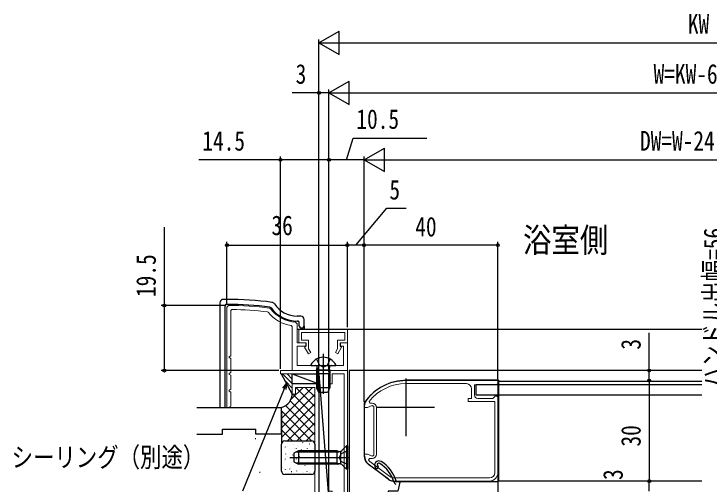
# Model space of a CAD drawing. Units: millimetres, scale not verified. Extents: x -693 to 693, y -1120 to 1122.
# Drawn here: x 38.5 to 246.4, y 345.8 to 486.4 of the extents above; entities that cross this region are included whole.
import ezdxf
from ezdxf.enums import TextEntityAlignment as Align

# ---------------------------------------------------------------- set-up
doc = ezdxf.new("R2010")
doc.units = ezdxf.units.MM
doc.header["$LTSCALE"] = 5
for name, color, linetype in [('0-2_USER1', 3, 'Continuous'), ('0-5_YKK_12', 2, 'Continuous'), ('0-6_YKK_13', 4, 'Continuous'), ('0-8_YKK_D', 6, 'Continuous'), ('0-A_YSS_K', 3, 'Continuous')]:
    doc.layers.add(name, color=color, linetype=linetype)
doc.layers.add('0-3_YKK_11', color=7, linetype='Continuous', lineweight=18)
doc.layers.add('0-4_YKK_11E', color=4, linetype='Continuous', lineweight=18)
doc.styles.add('ＭＳ ゴシック', font='')
doc.styles.get('ＭＳ ゴシック').set_extended_font_data('MS Gothic')

msp = doc.modelspace()

# ---------------------------------------------------------------- linework, layer by layer
at = {"layer": '0-3_YKK_11', "color": 30}
for p, q in [((102.735, 399.269), (102.233, 398.769)), ((114.336, 397.326), (114.532, 397.218)), ((115.233, 398.27), (114.897, 398.466)), ((123.233, 381.271), (123.233, 387.071)), ((125.933, 387.071), (125.933, 388.071)), ((136.033, 388.071), (136.033, 387.071)), ((137.033, 387.071), (137.033, 381.271)), ((103.433, 374.175), (103.433, 378.367)), ((102.733, 368.771), (103.433, 369.175))]:
    msp.add_line(p, q, dxfattribs=at)
at = {"layer": '0-3_YKK_11', "color": 1}
for p, q in [((102.233, 398.769), (102.233, 368.771)), ((125.933, 388.071), (123.233, 388.071)), ((123.233, 387.071), (125.933, 387.071)), ((138.233, 388.071), (136.033, 388.071)), ((136.033, 387.071), (137.033, 387.071)), ((102.933, 383.655), (102.933, 383.886)), ((137.033, 381.271), (123.233, 381.271))]:
    msp.add_line(p, q, dxfattribs=at)
at = {"layer": '0-3_YKK_11'}
for p, q in [((155.733, 375.87), (173.833, 375.87)), ((102.233, 368.771), (102.733, 368.771)), ((146.933, 354.77), (146.933, 368.77)), ((144.433, 351.87), (150.433, 347.37)), ((150.973, 348.09), (144.973, 352.59)), ((180.733, 347.67), (152.233, 347.67)), ((180.733, 347.67), (152.233, 347.67)), ((152.233, 346.77), (180.733, 346.77))]:
    msp.add_line(p, q, dxfattribs=at)
at = {"layer": '0-3_YKK_11', "color": 30}
for points in [[(102.933, 383.886), (103.433, 384.175), (103.433, 397.759), (103.737, 398.059)], [(121.48, 393.209), (121.733, 392.912), (121.733, 379.771), (138.233, 379.771), (138.233, 388.071)], [(123.233, 388.071), (123.233, 393.783), (122.756, 394.282)], [(103.433, 379.175), (103.433, 383.367), (102.933, 383.655)]]:
    msp.add_lwpolyline(points, dxfattribs=at)
msp.add_lwpolyline([(138.233, 392.071), (123.733, 392.071), (123.733, 388.071), (125.833, 388.071), (125.833, 386.971), (125.459, 386.755), (126.605, 384.771), (127.298, 385.171), (126.633, 386.323), (126.633, 388.871), (124.533, 388.871), (124.533, 391.171), (137.433, 391.171), (137.433, 388.871), (135.333, 388.871), (135.333, 386.323), (134.667, 385.171), (135.36, 384.771), (136.506, 386.755), (136.133, 386.971), (136.133, 388.071), (138.233, 388.071)], close=True, dxfattribs=at)
at = {"layer": '0-3_YKK_11', "color": 1}
for points in [[(103.433, 378.367), (102.933, 378.655), (102.933, 378.886), (103.433, 379.175)], [(103.433, 369.175), (103.433, 373.367), (102.933, 373.655), (102.933, 373.886), (103.433, 374.175)]]:
    msp.add_lwpolyline(points, dxfattribs=at)
at = {"layer": '0-3_YKK_11', "color": 211}
msp.add_lwpolyline([(138.233, 340.771), (138.233, 379.771), (118.233, 379.771), (118.233, 378.771), (132.733, 378.771), (132.733, 375.771), (133.733, 375.771), (133.733, 378.771), (137.233, 378.771), (137.233, 340.771), (133.733, 340.771), (133.733, 343.771), (132.733, 343.771), (132.733, 339.771), (152.233, 339.771)], dxfattribs=at)
at = {"layer": '0-3_YKK_11'}
for points in [[(176.233, 372.47), (176.233, 375.47), (182.733, 375.47), (183.233, 375.77), (183.233, 376.77), (155.733, 376.77)], [(175.333, 374.37), (175.333, 371.47), (174.333, 371.47), (174.333, 370.57), (182.333, 370.57), (182.333, 349.27)], [(183.233, 349.27), (183.233, 371.97), (182.733, 372.27), (182.533, 372.27), (182.233, 371.97), (181.733, 371.47), (177.233, 371.47)], [(145.633, 370.07), (144.94, 370.07), (144.706, 370.557)], [(143.233, 369.754), (143.233, 368.77), (144.233, 368.77), (145.7, 369.331), (146.133, 369.033), (146.133, 354.507), (145.7, 354.209), (144.233, 354.77), (143.233, 354.77), (143.233, 354.27)], [(144.571, 352.986), (144.808, 353.47), (145.633, 353.47)]]:
    msp.add_lwpolyline(points, dxfattribs=at)
at = {"layer": '0-3_YKK_11', "color": 30}
for centre, radius, start, end in [((102.233, 299.271), 100, 82.72443, 89.71208), ((102.233, 299.271), 98.8, 82.96336, 89.12744), ((123.233, 404.271), 11.2, 219.03024, 260.99494), ((123.233, 404.271), 10, 216.87754, 267.2706)]:
    msp.add_arc(centre, radius, start, end, dxfattribs=at)
at = {"layer": '0-3_YKK_11'}
for centre, radius, start, end in [((155.733, 361.77), 15, 90.00001, 145.22804), ((155.733, 361.77), 14.1, 90.00001, 141.45064), ((173.833, 374.37), 1.5, 0.00001, 89.99999), ((177.233, 372.47), 1, 180.00001, 269.99999), ((144.233, 369.754), 1, 145.22808, 180.00003), ((145.633, 368.77), 1.3, 0.00001, 89.99999), ((146.233, 354.27), 3, 180.00001, 233.1301), ((145.633, 354.77), 1.3, 270.00001, 359.99999), ((146.233, 354.27), 2.1, 217.66995, 233.13012), ((180.733, 349.27), 2.5, 270.00001, 359.99999), ((180.733, 349.27), 1.6, 270.00001, 359.99999), ((152.233, 349.77), 3, 233.13011, 270), ((152.233, 349.77), 2.1, 233.13011, 270)]:
    msp.add_arc(centre, radius, start, end, dxfattribs=at)
at = {"layer": '0-4_YKK_11E'}
msp.add_lwpolyline([(90.71, 338.837), (90.899, 338.771), (128.533, 338.771), (128.533, 374.771), (122.733, 374.771), (122.733, 372.771), (121.733, 372.771), (121.733, 375.771), (129.733, 375.771), (129.733, 336.771), (136.733, 336.771), (136.733, 338.771)], dxfattribs=at)
at = {"layer": '0-5_YKK_12'}
for p, q in [((244.27, 392.071), (123.233, 392.071)), ((138.733, 379.771), (138.733, 339.771)), ((244.27, 379.771), (138.733, 379.771)), ((183.233, 376.47), (183.233, 346.77)), ((244.27, 376.47), (183.233, 376.47)), ((244.27, 346.77), (183.233, 346.77))]:
    msp.add_line(p, q, dxfattribs=at)
at = {"layer": '0-6_YKK_13'}
for p, q in [((100.133, 400.071), (100.133, 368.771)), ((101.133, 401.071), (101.131, 401.071)), ((102.233, 401.071), (101.133, 401.071)), ((102.233, 399.588), (102.115, 399.588)), ((102.233, 399.571), (102.133, 399.571)), ((116.399, 399.739), (116.399, 399.738)), ((101.615, 399.088), (101.615, 377.495)), ((101.633, 399.071), (101.633, 368.771)), ((115.072, 398.763), (115.412, 398.562)), ((124.333, 396.071), (123.233, 396.071)), ((125.333, 392.071), (125.333, 395.071)), ((123.35, 394.588), (123.233, 394.588)), ((123.833, 393.071), (123.833, 394.071)), ((123.85, 393.088), (123.85, 394.088)), ((125.271, 393.071), (125.271, 392.071)), ((124.333, 392.571), (124.771, 392.571)), ((131.033, 384.771), (131.033, 372.783)), ((128.983, 383.236), (129.888, 381.421)), ((133.083, 383.236), (132.178, 381.421)), ((127.437, 381.271), (134.628, 381.271)), ((129.033, 379.871), (129.177, 380.683)), ((129.412, 379.871), (129.172, 380.886)), ((131.033, 380.812), (129.888, 381.421)), ((131.033, 380.812), (132.178, 381.421)), ((132.654, 379.871), (132.894, 380.886)), ((133.033, 379.871), (132.888, 380.683)), ((133.033, 379.871), (129.033, 379.871)), ((129.033, 379.871), (129.033, 374.671)), ((129.412, 379.871), (129.412, 373.913)), ((129.733, 378.771), (132.733, 339.771)), ((132.654, 379.871), (132.654, 373.913)), ((133.033, 379.871), (133.033, 374.671)), ((155.733, 377.371), (155.733, 360.171)), ((183.455, 376.87), (155.955, 376.87)), ((183.455, 376.87), (183.455, 346.67)), ((133.033, 374.671), (129.033, 374.671)), ((129.733, 373.271), (129.033, 374.671)), ((133.033, 374.671), (132.333, 373.271)), ((176.733, 372.47), (176.733, 375.47)), ((244.27, 375.47), (176.733, 375.47)), ((132.333, 373.271), (129.733, 373.271)), ((244.27, 372.47), (176.733, 372.47)), ((143.355, 369.755), (143.355, 369.47)), ((143.355, 354.22), (143.355, 369.47)), ((164.333, 368.771), (147.133, 368.771)), ((123.633, 355.771), (122.233, 355.071)), ((135.233, 355.771), (123.633, 355.771)), ((123.633, 355.771), (123.633, 351.771)), ((135.233, 355.392), (136.183, 355.631)), ((136.233, 351.896), (136.233, 355.645)), ((137.983, 357.271), (136.553, 355.841)), ((138.233, 357.271), (137.983, 357.271)), ((137.983, 357.271), (137.983, 350.271)), ((138.233, 357.271), (138.233, 350.271)), ((121.046, 353.771), (138.733, 353.771)), ((122.233, 355.071), (122.233, 352.471)), ((135.233, 355.392), (122.875, 355.392)), ((136.417, 352.626), (135.809, 353.771)), ((122.233, 352.471), (123.633, 351.771)), ((135.233, 352.15), (122.875, 352.15)), ((135.233, 351.771), (123.633, 351.771)), ((135.233, 352.15), (136.183, 351.91)), ((135.233, 351.771), (135.793, 351.911)), ((138.233, 351.721), (136.417, 352.626)), ((150.529, 347.29), (144.595, 351.74)), ((147.177, 351.86), (147.256, 351.405)), ((152.389, 346.67), (183.455, 346.67))]:
    msp.add_line(p, q, dxfattribs=at)
for points in [[(115.699, 400.176), (115.699, 400.176), (115.699, 400.176), (115.699, 400.176), (115.699, 400.176), (115.699, 400.176), (115.699, 400.176), (115.698, 400.176), (115.698, 400.176)], [(121.733, 378.771), (129.732, 375.771), (121.733, 375.771), (121.733, 378.771), (129.732, 378.771), (129.732, 375.771)], [(135.233, 351.771), (135.233, 355.771), (135.793, 355.631)], [(138.233, 355.821), (136.417, 354.916), (135.809, 353.771)], [(138.233, 350.271), (137.983, 350.271), (136.553, 351.7)], [(152.825, 346.69), (153.373, 346.621), (153.926, 346.405), (153.333, 343.771), (150.433, 343.771), (150.433, 342.832), (150.297, 342.58)]]:
    msp.add_lwpolyline(points, dxfattribs=at)
msp.add_lwpolyline([(132.733, 339.771), (132.733, 378.771), (129.733, 378.771), (129.733, 339.771)], close=True, dxfattribs=at)
for centre, radius, start, end in [((101.133, 400.071), 1, 90, 180), ((100.288, 400.072), 0.155, 179.59893, 180.28647), ((102.133, 399.071), 0.5, 90.05741, 180), ((102.233, 299.271), 100.3, 82.65093, 90.05741), ((102.233, 299.271), 101.8, 82.39882, 90), ((102.233, 299.271), 100.317, 82.64662, 90), ((115.566, 399.185), 1, 33.55923, 82.39882), ((123.233, 404.271), 8.2, 213.55923, 270), ((114.998, 398.251), 0.5, 36.16975, 82.65093), ((123.233, 404.271), 9.7, 216.16975, 270.56173), ((123.233, 404.271), 9.682, 216.12755, 270), ((124.333, 395.071), 1, 0, 90), ((124.333, 395.838), 0.233, 89.65633, 90.11458), ((124.329, 395.071), 1.003, 0.00003, 0.1066), ((123.333, 394.071), 0.5, 0, 90.56173), ((124.333, 393.071), 0.5, 180, 270), ((124.771, 393.071), 0.5, 270, 0), ((131.033, 379.571), 4.2, 27.28096, 152.71904), ((127.437, 381.425), 0.154, 152.71904, 270), ((128.685, 380.771), 0.5, 349.90904, 90), ((133.38, 380.771), 0.5, 90, 190.09096), ((134.628, 381.425), 0.154, 270, 27.28096), ((155.955, 361.77), 15.1, 90, 145.22806), ((144.455, 369.755), 1.1, 145.22806, 180), ((135.987, 356.407), 0.8, 255.96376, 315), ((146.455, 354.22), 3.1, 180, 233.1301), ((135.987, 351.135), 0.8, 45, 104.03624), ((147.633, 351.471), 1.3, 59.34193, 218.68218), ((147.008, 350.971), 0.5, 218.68218, 60.29602), ((147.633, 351.471), 0.6, 59.34193, 139.4891), ((143.197, 343.987), 9.3, 15.6814, 59.34193), ((143.197, 343.987), 10, 15.6814, 59.34193), ((152.389, 349.77), 3.1, 233.1301, 270), ((153.113, 346.771), 1, 195.68142, 247.25421)]:
    msp.add_arc(centre, radius, start, end, dxfattribs=at)
for centre, major_axis, ratio, start_param, end_param in [((102.115, 399.088), (-0.354, 0.354), 0.999924, 5.4978252, 7.0685454), ((102.133, 399.071), (-0.354, 0.354), 0.999924, 5.4978252, 7.0685454), ((123.35, 394.088), (0.354, 0.354), 0.999924, 5.4978252, 7.0685454), ((124.35, 393.088), (0.354, 0.354), 0.999924, 2.3562326, 2.3648831), ((124.346, 393.084), (-0.192, 0.463), 0.987735, 1.1824415, 2.7445112)]:
    msp.add_ellipse(centre, major_axis=major_axis, ratio=ratio, start_param=start_param, end_param=end_param, dxfattribs=at)
at = {"layer": '0-8_YKK_D'}
for p, q in [((129.732, 477.772), (135.794, 481.272)), ((135.794, 474.272), (135.794, 481.272)), ((129.733, 376.778), (129.732, 478.772)), ((129.732, 477.772), (135.794, 474.272)), ((129.732, 477.772), (141.857, 477.772)), ((136.732, 477.772), (352.732, 477.774)), ((132.732, 462.772), (138.794, 466.272)), ((138.794, 459.272), (138.794, 466.272)), ((129.733, 376.778), (129.733, 463.772)), ((132.733, 379.471), (132.732, 463.772)), ((132.733, 379.471), (132.733, 463.772)), ((132.732, 462.772), (138.794, 459.272)), ((132.732, 462.772), (144.856, 462.772)), ((139.732, 462.772), (349.732, 462.774)), ((143.233, 442.773), (149.295, 446.273)), ((149.295, 439.273), (149.295, 446.273)), ((118.233, 380.271), (118.233, 443.773)), ((132.733, 379.471), (132.733, 443.773)), ((132.733, 379.471), (132.733, 443.773)), ((143.233, 442.773), (132.733, 442.773)), ((143.233, 370.754), (143.233, 443.773)), ((143.233, 370.754), (143.233, 443.773)), ((143.233, 442.773), (149.295, 439.273)), ((143.233, 442.773), (155.357, 442.773)), ((150.233, 442.773), (336.229, 442.773)), ((102.233, 399.769), (102.233, 418.306)), ((138.232, 392.959), (138.232, 418.308)), ((138.233, 392.771), (138.233, 418.306)), ((143.233, 370.754), (143.233, 418.308)), ((143.233, 370.412), (143.233, 418.308)), ((183.233, 377.205), (183.233, 418.308)), ((102.233, 417.306), (138.233, 417.306)), ((143.233, 417.308), (138.232, 417.308)), ((183.233, 417.308), (143.233, 417.308)), ((101.735, 399.269), (82.516, 399.269)), ((117.733, 379.771), (82.516, 379.771)), ((228.49, 376.77), (228.49, 346.771)), ((183.233, 348.27), (183.233, 310.771)), ((227.519, 346.771), (227.49, 346.771)), ((228.519, 343.77), (228.519, 346.771))]:
    msp.add_line(p, q, dxfattribs=at)
for points in [[(132.733, 462.772), (129.733, 462.772), (121.766, 462.772)], [(137.983, 442.773), (139.933, 449.273), (161.986, 449.273)], [(132.733, 442.773), (118.233, 442.773), (93.86, 442.773)], [(140.733, 417.308), (149.997, 428.366), (155.864, 428.366)], [(83.516, 379.771), (83.516, 399.269), (83.516, 422.623)], [(228.49, 376.77), (228.49, 379.771), (228.49, 391.104)], [(120.015, 375.897), (119.373, 374.323), (106.915, 343.781)], [(118.952, 374.495), (120.015, 375.897), (119.795, 374.151)]]:
    msp.add_lwpolyline(points, dxfattribs=at)
for centre in [(129.733, 462.772), (118.233, 442.773), (132.733, 442.773), (102.233, 417.306), (138.232, 417.308), (138.233, 417.306), (143.233, 417.308), (143.233, 417.308), (183.233, 417.308), (83.516, 399.269), (83.516, 379.771), (228.49, 379.771), (228.49, 376.77), (228.49, 376.77), (228.49, 346.771), (228.519, 346.771)]:
    msp.add_circle(centre, 0.425, dxfattribs=at)
at = {"layer": '0-A_YSS_K'}
for p, q in [((118.298, 379.024), (121.733, 372.771)), ((121.733, 375.876), (118.839, 378.771)), ((121.733, 377.224), (120.186, 378.771)), ((121.733, 378.571), (121.533, 378.771)), ((121.733, 374.529), (119.589, 376.673)), ((118.533, 365.481), (127.809, 374.757)), ((121.376, 371.153), (124.98, 374.757)), ((128.533, 369.018), (122.854, 374.697)), ((128.566, 371.813), (125.622, 374.757)), ((118.533, 362.653), (128.533, 372.653)), ((121.733, 373.182), (121.231, 373.684)), ((128.533, 366.189), (121.965, 372.757)), ((128.533, 363.361), (121.161, 370.733)), ((93.229, 368.771), (118.533, 368.771)), ((118.533, 359.824), (128.632, 369.923)), ((118.533, 360.771), (118.533, 368.771)), ((128.533, 360.532), (119.77, 369.296)), ((118.533, 367.753), (118.533, 357.757)), ((127.48, 358.757), (118.533, 367.704)), ((120.294, 358.757), (128.533, 366.996)), ((124.652, 358.757), (118.533, 364.876)), ((123.122, 358.757), (128.533, 364.168)), ((100.881, 362.271), (110.881, 362.271)), ((121.823, 358.757), (118.533, 362.047)), ((125.951, 358.757), (128.533, 361.339)), ((110.661, 359.448), (110.861, 359.448)), ((118.533, 349.757), (118.533, 357.757)), ((119.533, 358.757), (127.532, 358.757)), ((119.533, 358.757), (127.532, 358.757)), ((122.269, 357.796), (122.266, 357.806)), ((122.829, 358.686), (122.802, 358.728)), ((124.859, 358.069), (124.831, 358.112)), ((124.896, 358.323), (124.893, 358.333)), ((126.987, 357.743), (126.96, 357.785)), ((128.532, 357.757), (128.532, 349.757)), ((119.721, 356.928), (119.719, 356.938)), ((120.313, 357.07), (120.286, 357.112)), ((122.343, 356.454), (122.316, 356.496)), ((123.058, 356.481), (123.06, 356.581)), ((124.471, 356.127), (124.444, 356.17)), ((125.56, 355.49), (125.558, 355.5)), ((126.325, 356.433), (126.326, 356.533)), ((126.501, 355.511), (126.474, 355.553)), ((128.107, 356.358), (128.105, 356.368)), ((119.747, 353.303), (119.748, 353.403)), ((119.827, 354.838), (119.8, 354.881)), ((120.398, 354.047), (120.395, 354.056)), ((121.955, 354.512), (121.928, 354.554)), ((123.025, 354.574), (123.022, 354.583)), ((123.985, 353.896), (123.958, 353.938)), ((126.114, 353.569), (126.087, 353.611)), ((119.439, 352.896), (119.412, 352.939)), ((121.469, 352.28), (121.442, 352.322)), ((123.014, 353.256), (123.015, 353.356)), ((123.598, 351.954), (123.571, 351.996)), ((123.689, 351.741), (123.687, 351.75)), ((125.628, 351.338), (125.601, 351.38)), ((126.237, 352.608), (126.234, 352.618)), ((128.144, 352.953), (128.117, 352.995)), ((111.982, 349.456), (112.182, 349.456)), ((118.953, 350.665), (118.926, 350.707)), ((119.702, 350.079), (119.703, 350.179)), ((121.082, 350.338), (121.055, 350.38)), ((121.154, 350.824), (121.151, 350.834)), ((121.463, 349.572), (121.663, 349.572)), ((123.112, 349.722), (123.085, 349.764)), ((125.24, 349.396), (125.213, 349.438)), ((126.23, 349.614), (126.232, 349.714)), ((126.993, 349.386), (126.99, 349.396)), ((127.756, 351.011), (127.729, 351.053)), ((127.532, 348.757), (119.533, 348.757)), ((124.366, 348.859), (124.363, 348.869)), ((127.27, 348.78), (127.243, 348.822))]:
    msp.add_line(p, q, dxfattribs=at)
for points in [[(93.229, 360.771), (100.881, 360.771), (100.881, 362.271)], [(118.533, 360.771), (110.881, 360.771), (110.881, 362.271)]]:
    msp.add_lwpolyline(points, dxfattribs=at)
for centre, radius, start, end in [((117.526, 372.86), 4.211, 283.82936, 2.64263), ((119.533, 357.757), 1, 90, 180), ((127.532, 357.757), 1, 0, 90), ((119.533, 349.757), 1, 180, 270), ((127.532, 349.757), 1, 270, 0)]:
    msp.add_arc(centre, radius, start, end, dxfattribs=at)

# ---------------------------------------------------------------- texts
at = {"layer": '0-2_USER1', "style": 'ＭＳ ゴシック', "width": 0.85}
msp.add_text('浴室側', height=7.331, dxfattribs=at).set_placement((190.761, 412.924), align=Align.BOTTOM_LEFT)
at = {"layer": '0-8_YKK_D', "style": 'ＭＳ ゴシック', "width": 0.8}
for s, p in [('KW', (240.039, 478.773)), ('3', (122.766, 463.772)), ('W=KW-6', (229.799, 463.773)), ('10.5', (140.933, 450.273)), ('14.5', (94.86, 443.773)), ('DW=W-24', (225.738, 443.773)), ('5', (150.797, 429.166)), ('36', (115.539, 418.506)), ('40', (158.54, 418.108)), ('シーリング（別途）', (37.849, 349.196))]:
    msp.add_text(s, height=5.865, dxfattribs=at).set_placement(p, align=Align.BOTTOM_LEFT)
for s, p in [('ハンドル出幅=56', (252.384, 374.48)), ('19.5', (82.716, 401.769)), ('3', (227.69, 386.037)), ('30', (227.69, 357.077)), ('3', (222.331, 347.075))]:
    msp.add_text(s, height=5.865, rotation=90, dxfattribs=at).set_placement(p, align=Align.BOTTOM_LEFT)

doc.saveas('drawing.dxf')
